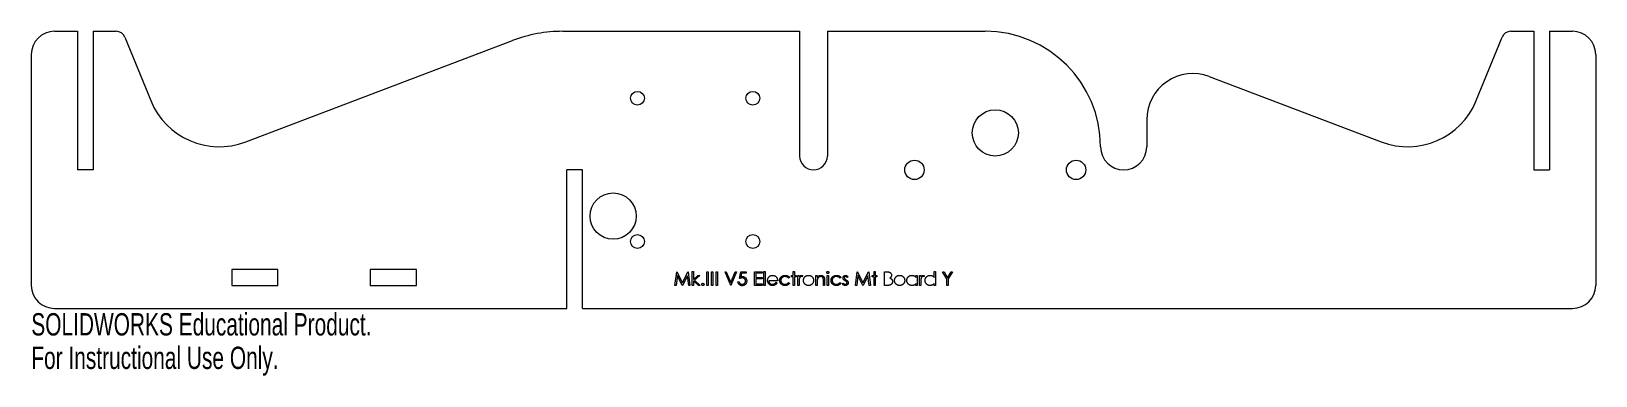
# Model space of a CAD drawing. Header units: millimetres. Extents: x -169 to 169, y -45 to 30.
import ezdxf

# ---------------------------------------------------------------- set-up
doc = ezdxf.new("R2010")
doc.units = ezdxf.units.MM
doc.styles.add('SLDTEXTSTYLE0', font='TXT', dxfattribs={"width": 0.7})

msp = doc.modelspace()

# ---------------------------------------------------------------- linework, layer by layer
at = {"color": 7, "linetype": 'Continuous', "lineweight": 15}
for p, q in [((-164.4, 30), (-159.4, 30)), ((-159.4, 30), (-159.4, 0)), ((-156, 30), (-151, 30)), ((-156, 30), (-156, 0)), ((-149.15, 28.76), (-143.54, 15)), ((-122.95, 6.05), (-65.18, 28)), ((-54.29, 30), (-3, 30)), ((-3, 30), (-3, 3)), ((3, 30), (37.17, 30)), ((3, 30), (3, 3)), ((143.54, 15), (149.15, 28.76)), ((151, 30), (156, 30)), ((156, 30), (156, 0)), ((159.4, 30), (164.4, 30)), ((159.4, 30), (159.4, 0)), ((-169.4, 25), (-169.4, -25)), ((169.4, 25), (169.4, -25)), ((85.72, 20.19), (122.95, 6.05)), ((72.17, 10.85), (72.17, 5)), ((-156, 0), (-159.4, 0)), ((-53.4, -30), (-53.4, 0)), ((-50, 0), (-53.4, 0)), ((-50, -30), (-50, 0)), ((156, 0), (159.4, 0)), ((-126, -21.6), (-126, -25)), ((-116, -21.6), (-126, -21.6)), ((-116, -25), (-116, -21.6)), ((-96, -21.6), (-96, -25)), ((-86, -21.6), (-96, -21.6)), ((-86, -25), (-86, -21.6)), ((-30.02, -25), (-29.63, -22.09)), ((-29.48, -22.9), (-29.76, -25)), ((-29.63, -22.09), (-29.6, -22.09)), ((-29.6, -22.09), (-28.4, -24.48)), ((-28.42, -25), (-29.48, -22.9)), ((-28.4, -24.48), (-27.2, -22.09)), ((-27.31, -22.91), (-28.36, -25)), ((-27.03, -25), (-27.31, -22.91)), ((-27.2, -22.09), (-27.16, -22.09)), ((-27.16, -22.09), (-26.77, -25)), ((-26.25, -25), (-26.25, -22.01)), ((-26.25, -22.01), (-25.99, -22.01)), ((-25.99, -22.01), (-25.99, -23.74)), ((-25.99, -23.74), (-25.02, -22.87)), ((-24.65, -22.87), (-25.77, -23.88)), ((-25.02, -22.87), (-24.65, -22.87)), ((-23.08, -25), (-23.08, -22.09)), ((-23.08, -22.09), (-22.82, -22.09)), ((-22.82, -22.09), (-22.82, -25)), ((-22.07, -25), (-22.07, -22.09)), ((-22.07, -22.09), (-21.81, -22.09)), ((-21.81, -22.09), (-21.81, -25)), ((-21.06, -25), (-21.06, -22.09)), ((-21.06, -22.09), (-20.8, -22.09)), ((-20.8, -22.09), (-20.8, -25)), ((-17.93, -25), (-19.16, -22.09)), ((-19.16, -22.09), (-18.88, -22.09)), ((-18.88, -22.09), (-17.91, -24.38)), ((-17.91, -24.38), (-16.94, -22.09)), ((-16.66, -22.09), (-17.89, -25)), ((-16.94, -22.09), (-16.66, -22.09)), ((-16.06, -23.54), (-15.76, -22.09)), ((-15.76, -22.09), (-14.57, -22.09)), ((-15.56, -22.39), (-15.72, -23.15)), ((-14.57, -22.39), (-15.56, -22.39)), ((-14.57, -22.09), (-14.57, -22.39)), ((-12.78, -25), (-12.78, -22.09)), ((-12.78, -22.09), (-11.14, -22.09)), ((-11.14, -22.39), (-12.52, -22.39)), ((-12.52, -22.39), (-12.52, -23.28)), ((-12.52, -23.28), (-11.14, -23.28)), ((-11.14, -23.58), (-12.52, -23.58)), ((-12.52, -23.58), (-12.52, -24.7)), ((-11.14, -22.09), (-11.14, -22.39)), ((-11.14, -23.28), (-11.14, -23.58)), ((-10.73, -25), (-10.73, -22.01)), ((-10.73, -22.01), (-10.47, -22.01)), ((-10.47, -22.01), (-10.47, -25)), ((-5.17, -23.33), (-5.39, -23.47)), ((-4.76, -22.87), (-4.38, -22.87)), ((-4.76, -23.13), (-4.76, -22.87)), ((-4.38, -23.13), (-4.76, -23.13)), ((-4.38, -22.87), (-4.38, -22.01)), ((-4.38, -22.01), (-4.12, -22.01)), ((-4.38, -25), (-4.38, -23.13)), ((-4.12, -22.01), (-4.12, -22.87)), ((-4.12, -22.87), (-3.75, -22.87)), ((-3.75, -23.13), (-4.12, -23.13)), ((-4.12, -23.13), (-4.12, -25)), ((-3.75, -22.87), (-3.75, -23.13)), ((-3.38, -25), (-3.38, -22.87)), ((-3.38, -22.87), (-3.12, -22.87)), ((-3.12, -22.87), (-3.12, -23.19)), ((-2.37, -22.91), (-2.51, -23.13)), ((0.54, -25), (0.54, -22.87)), ((0.54, -22.87), (0.8, -22.87)), ((0.8, -22.87), (0.8, -23.26)), ((2.97, -25), (2.97, -22.87)), ((2.97, -22.87), (3.23, -22.87)), ((3.23, -22.87), (3.23, -25)), ((5.95, -23.33), (5.73, -23.47)), ((7.48, -23.14), (7.3, -23.32)), ((9.09, -25), (9.47, -22.09)), ((9.63, -22.9), (9.35, -25)), ((9.47, -22.09), (9.51, -22.09)), ((9.51, -22.09), (10.71, -24.48)), ((10.68, -25), (9.63, -22.9)), ((10.71, -24.48), (11.91, -22.09)), ((11.79, -22.91), (10.74, -25)), ((12.07, -25), (11.79, -22.91)), ((11.91, -22.09), (11.95, -22.09)), ((11.95, -22.09), (12.33, -25)), ((12.74, -22.87), (13.12, -22.87)), ((12.74, -23.13), (12.74, -22.87)), ((13.12, -23.13), (12.74, -23.13)), ((13.12, -22.87), (13.12, -22.01)), ((13.12, -22.01), (13.38, -22.01)), ((13.12, -25), (13.12, -23.13)), ((13.38, -22.01), (13.38, -22.87)), ((13.38, -22.87), (13.75, -22.87)), ((13.75, -23.13), (13.38, -23.13)), ((13.38, -23.13), (13.38, -25)), ((13.75, -22.87), (13.75, -23.13)), ((15.39, -25), (15.39, -22.09)), ((15.39, -22.09), (15.96, -22.09)), ((22.18, -23.27), (22.18, -22.87)), ((22.18, -22.87), (22.44, -22.87)), ((22.44, -22.87), (22.44, -25)), ((22.97, -25), (22.97, -22.87)), ((22.97, -22.87), (23.23, -22.87)), ((23.23, -22.87), (23.23, -23.19)), ((23.97, -22.91), (23.83, -23.13)), ((26.14, -23.28), (26.14, -22.01)), ((26.14, -22.01), (26.4, -22.01)), ((26.4, -22.01), (26.4, -25)), ((28.9, -23.62), (27.97, -22.09)), ((27.97, -22.09), (28.27, -22.09)), ((28.27, -22.09), (29.03, -23.34)), ((28.9, -25), (28.9, -23.62)), ((29.03, -23.34), (29.79, -22.09)), ((30.09, -22.09), (29.16, -23.62)), ((29.16, -23.62), (29.16, -25)), ((29.79, -22.09), (30.09, -22.09)), ((-126, -25), (-116, -25)), ((-96, -25), (-86, -25)), ((-29.76, -25), (-30.02, -25)), ((-28.36, -25), (-28.42, -25)), ((-26.77, -25), (-27.03, -25)), ((-25.99, -25), (-26.25, -25)), ((-24.91, -25), (-25.99, -24.02)), ((-25.99, -24.02), (-25.99, -25)), ((-25.77, -23.88), (-24.53, -25)), ((-24.53, -25), (-24.91, -25)), ((-22.82, -25), (-23.08, -25)), ((-21.81, -25), (-22.07, -25)), ((-20.8, -25), (-21.06, -25)), ((-17.89, -25), (-17.93, -25)), ((-16.36, -24.25), (-16.1, -24.25)), ((-11.14, -25), (-12.78, -25)), ((-12.52, -24.7), (-11.14, -24.7)), ((-11.14, -24.7), (-11.14, -25)), ((-10.47, -25), (-10.73, -25)), ((-7.78, -23.99), (-9.68, -23.99)), ((-8.12, -24.33), (-7.89, -24.45)), ((-5.39, -24.4), (-5.17, -24.55)), ((-4.12, -25), (-4.38, -25)), ((-3.12, -25), (-3.38, -25)), ((-3.12, -24.29), (-3.12, -25)), ((0.8, -25), (0.54, -25)), ((0.8, -24.23), (0.8, -25)), ((2.15, -25), (2.15, -24)), ((2.41, -25), (2.15, -25)), ((2.41, -23.91), (2.41, -25)), ((3.23, -25), (2.97, -25)), ((5.73, -24.4), (5.95, -24.55)), ((6.29, -24.75), (6.46, -24.55)), ((9.35, -25), (9.09, -25)), ((10.74, -25), (10.68, -25)), ((12.33, -25), (12.07, -25)), ((13.38, -25), (13.12, -25)), ((16.18, -25), (15.39, -25)), ((22.18, -25), (22.18, -24.63)), ((22.44, -25), (22.18, -25)), ((23.23, -25), (22.97, -25)), ((23.23, -24.29), (23.23, -25)), ((26.14, -25), (26.14, -24.63)), ((26.4, -25), (26.14, -25)), ((29.16, -25), (28.9, -25)), ((-164.4, -30), (-53.4, -30)), ((-50, -30), (164.4, -30))]:
    msp.add_line(p, q, dxfattribs=at)
for centre, radius in [((-38.13, 15.5), 1.5), ((-13.13, 15.5), 1.5), ((39.37, 8), 5), ((21.87, 0), 2.1), ((56.87, 0), 2.1), ((-43.4, -10), 5), ((-38.13, -15.5), 1.5), ((-13.13, -15.5), 1.5)]:
    msp.add_circle(centre, radius, dxfattribs=at)
for centre, radius, start, end in [((-164.4, 25), 5, 90, 180), ((-151, 28), 2, 22.1911, 90), ((-54.29, -0.67), 30.67, 90, 110.8061), ((37.17, 5), 25, 0, 90), ((151, 28), 2, 90, 157.8089), ((164.4, 25), 5, 0, 90), ((82.17, 10.85), 10, 69.1939, 180), ((-128.66, 21.07), 16.07, 202.1911, 290.8061), ((128.66, 21.07), 16.07, 249.1939, 337.8089), ((67.17, 5), 5, 180, 0), ((0, 3), 3, 180, 0), ((-164.4, -25), 5, 180, 270), ((164.4, -25), 5, 270, 0)]:
    msp.add_arc(centre, radius, start, end, dxfattribs=at)
for points, knots in [([(-15.42, -23.4), (-15.44, -23.4), (-15.49, -23.4), (-15.56, -23.4), (-15.64, -23.42), (-15.72, -23.43), (-15.8, -23.45), (-15.88, -23.48), (-15.97, -23.51), (-16.03, -23.53), (-16.06, -23.54)], [0, 0, 0, 0, 0.102203, 0.211023, 0.3251, 0.446502, 0.573788, 0.708901, 0.850358, 1, 1, 1, 1]), ([(-15.72, -23.15), (-15.69, -23.15), (-15.63, -23.13), (-15.54, -23.11), (-15.46, -23.1), (-15.4, -23.1), (-15.37, -23.1)], [0, 0, 0, 0, 0.2750684, 0.5329015, 0.7739735, 1, 1, 1, 1]), ([(-14.72, -24.04), (-14.72, -24.01), (-14.72, -23.97), (-14.73, -23.9), (-14.75, -23.84), (-14.77, -23.78), (-14.79, -23.72), (-14.83, -23.67), (-14.87, -23.62), (-14.91, -23.57), (-14.96, -23.53), (-15.01, -23.49), (-15.07, -23.46), (-15.13, -23.44), (-15.2, -23.42), (-15.27, -23.41), (-15.35, -23.4), (-15.4, -23.4), (-15.42, -23.4)], [0, 0, 0, 0, 0.065351, 0.127916, 0.18836, 0.247216, 0.30563, 0.36377, 0.422661, 0.482687, 0.5433, 0.604118, 0.664965, 0.727413, 0.791468, 0.858055, 0.927037, 1, 1, 1, 1]), ([(-15.37, -23.1), (-15.34, -23.1), (-15.28, -23.1), (-15.18, -23.11), (-15.1, -23.13), (-15.01, -23.16), (-14.93, -23.2), (-14.85, -23.25), (-14.78, -23.3), (-14.72, -23.36), (-14.66, -23.43), (-14.6, -23.51), (-14.56, -23.59), (-14.52, -23.67), (-14.49, -23.76), (-14.47, -23.85), (-14.46, -23.95), (-14.46, -24.02), (-14.46, -24.05)], [0, 0, 0, 0, 0.0658076, 0.1293943, 0.1908941, 0.2512811, 0.310815, 0.370371, 0.4307683, 0.4928813, 0.5551039, 0.6160671, 0.677256, 0.7382598, 0.8007621, 0.8647776, 0.9310453, 1, 1, 1, 1]), ([(-9.94, -23.94), (-9.94, -23.91), (-9.94, -23.84), (-9.93, -23.75), (-9.91, -23.66), (-9.88, -23.57), (-9.85, -23.48), (-9.81, -23.39), (-9.76, -23.31), (-9.72, -23.26), (-9.7, -23.23)], [0, 0, 0, 0, 0.1280448, 0.2537679, 0.3774284, 0.5005508, 0.6232959, 0.7465783, 0.8723475, 1, 1, 1, 1]), ([(-9.7, -23.23), (-9.67, -23.2), (-9.62, -23.14), (-9.53, -23.06), (-9.44, -22.99), (-9.34, -22.93), (-9.23, -22.89), (-9.11, -22.86), (-8.99, -22.84), (-8.91, -22.84), (-8.87, -22.84)], [0, 0, 0, 0, 0.128835, 0.253589, 0.374643, 0.49534, 0.616325, 0.739759, 0.866842, 1, 1, 1, 1]), ([(-8.87, -22.84), (-8.82, -22.84), (-8.74, -22.84), (-8.61, -22.86), (-8.5, -22.89), (-8.38, -22.94), (-8.28, -23), (-8.18, -23.07), (-8.09, -23.16), (-8.04, -23.22), (-8.01, -23.25)], [0, 0, 0, 0, 0.13204, 0.259033, 0.38188, 0.502258, 0.622752, 0.744743, 0.870109, 1, 1, 1, 1]), ([(-8.01, -23.25), (-7.99, -23.28), (-7.96, -23.33), (-7.91, -23.41), (-7.87, -23.5), (-7.84, -23.59), (-7.81, -23.68), (-7.79, -23.78), (-7.78, -23.89), (-7.78, -23.96), (-7.78, -23.99)], [0, 0, 0, 0, 0.118522, 0.236255, 0.356174, 0.47725, 0.60154, 0.729618, 0.862158, 1, 1, 1, 1]), ([(-7.33, -23.95), (-7.33, -23.93), (-7.33, -23.88), (-7.32, -23.8), (-7.31, -23.73), (-7.29, -23.66), (-7.27, -23.59), (-7.25, -23.52), (-7.21, -23.45), (-7.18, -23.39), (-7.14, -23.33), (-7.09, -23.27), (-7.04, -23.21), (-6.99, -23.16), (-6.94, -23.11), (-6.88, -23.06), (-6.82, -23.02), (-6.75, -22.98), (-6.68, -22.95), (-6.61, -22.92), (-6.54, -22.89), (-6.46, -22.87), (-6.38, -22.86), (-6.31, -22.84), (-6.22, -22.84), (-6.17, -22.84), (-6.14, -22.84)], [0, 0, 0, 0, 0.041291, 0.082136, 0.122636, 0.162831, 0.203007, 0.243526, 0.284173, 0.32541, 0.366855, 0.407551, 0.448187, 0.488683, 0.529015, 0.569843, 0.61137, 0.653238, 0.695446, 0.737751, 0.780043, 0.822807, 0.865978, 0.909595, 0.954231, 1, 1, 1, 1]), ([(-6.16, -23.1), (-6.19, -23.1), (-6.26, -23.1), (-6.35, -23.11), (-6.44, -23.13), (-6.52, -23.16), (-6.6, -23.19), (-6.67, -23.23), (-6.75, -23.28), (-6.81, -23.34), (-6.87, -23.4), (-6.93, -23.47), (-6.97, -23.54), (-7.01, -23.61), (-7.04, -23.68), (-7.06, -23.76), (-7.07, -23.85), (-7.07, -23.9), (-7.07, -23.93)], [0, 0, 0, 0, 0.069522, 0.136921, 0.201969, 0.265462, 0.328248, 0.390817, 0.45355, 0.517542, 0.580738, 0.641922, 0.701597, 0.760313, 0.818757, 0.877718, 0.938094, 1, 1, 1, 1]), ([(-5.39, -23.47), (-5.41, -23.44), (-5.46, -23.38), (-5.54, -23.31), (-5.63, -23.24), (-5.72, -23.19), (-5.82, -23.15), (-5.93, -23.12), (-6.04, -23.1), (-6.12, -23.1), (-6.16, -23.1)], [0, 0, 0, 0, 0.128324, 0.252584, 0.373506, 0.493364, 0.614609, 0.73847, 0.865995, 1, 1, 1, 1]), ([(-6.14, -22.84), (-6.11, -22.84), (-6.04, -22.84), (-5.93, -22.85), (-5.83, -22.87), (-5.73, -22.9), (-5.64, -22.93), (-5.55, -22.97), (-5.47, -23.02), (-5.4, -23.07), (-5.33, -23.12), (-5.27, -23.19), (-5.22, -23.26), (-5.18, -23.31), (-5.17, -23.33)], [0, 0, 0, 0, 0.0912688, 0.1820814, 0.2719097, 0.3620495, 0.4500663, 0.5339765, 0.6136025, 0.6901976, 0.7654129, 0.8414366, 0.9197327, 1, 1, 1, 1]), ([(-3.12, -23.19), (-3.1, -23.16), (-3.06, -23.1), (-3, -23.03), (-2.94, -22.97), (-2.87, -22.92), (-2.8, -22.88), (-2.74, -22.85), (-2.67, -22.84), (-2.62, -22.84), (-2.6, -22.84)], [0, 0, 0, 0, 0.160059, 0.306112, 0.438367, 0.560541, 0.675317, 0.786114, 0.892842, 1, 1, 1, 1]), ([(-3.07, -23.56), (-3.07, -23.57), (-3.08, -23.61), (-3.09, -23.67), (-3.1, -23.75), (-3.1, -23.83), (-3.11, -23.93), (-3.11, -24.04), (-3.12, -24.16), (-3.12, -24.24), (-3.12, -24.29)], [0, 0, 0, 0, 0.0708549, 0.1569381, 0.2586004, 0.3758909, 0.5081662, 0.6562378, 0.8201768, 1, 1, 1, 1]), ([(-2.65, -23.1), (-2.67, -23.1), (-2.71, -23.1), (-2.77, -23.12), (-2.83, -23.16), (-2.88, -23.2), (-2.92, -23.24), (-2.95, -23.27), (-2.97, -23.31), (-2.99, -23.35), (-3.02, -23.4), (-3.04, -23.45), (-3.05, -23.5), (-3.06, -23.54), (-3.07, -23.56)], [0, 0, 0, 0, 0.093807, 0.191338, 0.295191, 0.410312, 0.47193, 0.536425, 0.603119, 0.674118, 0.749332, 0.828283, 0.91204, 1, 1, 1, 1]), ([(-2.51, -23.13), (-2.53, -23.13), (-2.55, -23.12), (-2.58, -23.11), (-2.62, -23.1), (-2.64, -23.1), (-2.65, -23.1)], [0, 0, 0, 0, 0.2951388, 0.5602299, 0.7949834, 1, 1, 1, 1]), ([(-2.6, -22.84), (-2.58, -22.84), (-2.54, -22.84), (-2.48, -22.85), (-2.43, -22.88), (-2.39, -22.9), (-2.37, -22.91)], [0, 0, 0, 0, 0.225278, 0.463523, 0.720324, 1, 1, 1, 1]), ([(-2.18, -23.94), (-2.18, -23.91), (-2.18, -23.84), (-2.17, -23.73), (-2.14, -23.63), (-2.11, -23.54), (-2.07, -23.44), (-2.02, -23.35), (-1.96, -23.27), (-1.91, -23.21), (-1.89, -23.19)], [0, 0, 0, 0, 0.128919, 0.255238, 0.378679, 0.501088, 0.622714, 0.746241, 0.871589, 1, 1, 1, 1]), ([(-1.89, -23.19), (-1.86, -23.16), (-1.81, -23.1), (-1.72, -23.03), (-1.63, -22.97), (-1.53, -22.92), (-1.42, -22.88), (-1.31, -22.86), (-1.2, -22.84), (-1.12, -22.84), (-1.08, -22.84)], [0, 0, 0, 0, 0.128498, 0.252713, 0.374819, 0.496436, 0.617911, 0.741288, 0.8687, 1, 1, 1, 1]), ([(-1.08, -22.84), (-1.04, -22.84), (-0.96, -22.84), (-0.85, -22.86), (-0.74, -22.88), (-0.63, -22.92), (-0.54, -22.97), (-0.44, -23.03), (-0.35, -23.1), (-0.3, -23.16), (-0.27, -23.19)], [0, 0, 0, 0, 0.131751, 0.258332, 0.382134, 0.503804, 0.624693, 0.746871, 0.871514, 1, 1, 1, 1]), ([(-0.27, -23.19), (-0.25, -23.21), (-0.2, -23.27), (-0.14, -23.35), (-0.09, -23.44), (-0.05, -23.53), (-0.02, -23.63), (0, -23.73), (0.02, -23.84), (0.02, -23.91), (0.02, -23.94)], [0, 0, 0, 0, 0.128157, 0.253834, 0.376506, 0.498534, 0.621368, 0.744565, 0.870634, 1, 1, 1, 1]), ([(0.8, -23.26), (0.83, -23.22), (0.88, -23.15), (0.97, -23.07), (1.07, -22.99), (1.17, -22.93), (1.27, -22.89), (1.38, -22.86), (1.5, -22.84), (1.57, -22.84), (1.61, -22.84)], [0, 0, 0, 0, 0.140976, 0.273569, 0.398988, 0.51993, 0.63811, 0.756589, 0.87686, 1, 1, 1, 1]), ([(0.84, -23.66), (0.84, -23.67), (0.83, -23.71), (0.82, -23.76), (0.82, -23.82), (0.81, -23.88), (0.81, -23.96), (0.8, -24.04), (0.8, -24.13), (0.8, -24.2), (0.8, -24.23)], [0, 0, 0, 0, 0.076995, 0.167615, 0.271052, 0.38946, 0.520843, 0.666399, 0.826094, 1, 1, 1, 1]), ([(1.57, -23.1), (1.54, -23.1), (1.5, -23.1), (1.44, -23.11), (1.38, -23.12), (1.32, -23.14), (1.27, -23.16), (1.21, -23.19), (1.16, -23.22), (1.11, -23.26), (1.06, -23.3), (1.02, -23.34), (0.98, -23.39), (0.94, -23.44), (0.91, -23.49), (0.88, -23.55), (0.86, -23.6), (0.85, -23.64), (0.84, -23.66)], [0, 0, 0, 0, 0.063986, 0.126627, 0.188984, 0.25023, 0.312351, 0.374574, 0.438148, 0.50292, 0.567974, 0.630771, 0.692935, 0.754398, 0.815218, 0.876117, 0.938015, 1, 1, 1, 1]), ([(2.11, -23.52), (2.11, -23.48), (2.09, -23.42), (2.05, -23.33), (1.99, -23.26), (1.93, -23.2), (1.85, -23.15), (1.77, -23.12), (1.67, -23.1), (1.6, -23.1), (1.57, -23.1)], [0, 0, 0, 0, 0.13552, 0.260833, 0.378476, 0.493178, 0.609281, 0.729981, 0.859261, 1, 1, 1, 1]), ([(1.61, -22.84), (1.65, -22.84), (1.73, -22.84), (1.84, -22.86), (1.94, -22.9), (2.04, -22.95), (2.13, -23.02), (2.21, -23.1), (2.27, -23.18), (2.31, -23.26), (2.34, -23.34), (2.36, -23.4), (2.37, -23.47), (2.39, -23.54), (2.39, -23.63), (2.4, -23.72), (2.41, -23.81), (2.41, -23.88), (2.41, -23.91)], [0, 0, 0, 0, 0.0772404, 0.1511781, 0.223488, 0.2955426, 0.3669763, 0.4371305, 0.5070436, 0.5785597, 0.6166135, 0.6587562, 0.7044912, 0.7548031, 0.8093316, 0.8682745, 0.9320729, 1, 1, 1, 1]), ([(2.15, -24), (2.15, -23.97), (2.15, -23.92), (2.14, -23.84), (2.14, -23.76), (2.14, -23.7), (2.13, -23.64), (2.13, -23.59), (2.12, -23.55), (2.12, -23.53), (2.11, -23.52)], [0, 0, 0, 0, 0.17885, 0.34211, 0.489826, 0.623254, 0.74008, 0.841483, 0.928908, 1, 1, 1, 1]), ([(2.85, -22.2), (2.86, -22.19), (2.86, -22.16), (2.87, -22.12), (2.89, -22.08), (2.92, -22.04), (2.96, -22.01), (3, -21.99), (3.05, -21.98), (3.08, -21.98), (3.1, -21.98)], [0, 0, 0, 0, 0.12329, 0.242149, 0.363437, 0.489745, 0.618115, 0.744894, 0.868932, 1, 1, 1, 1]), ([(3.1, -22.43), (3.08, -22.42), (3.05, -22.42), (3, -22.41), (2.96, -22.39), (2.92, -22.36), (2.89, -22.33), (2.87, -22.29), (2.86, -22.25), (2.86, -22.22), (2.85, -22.2)], [0, 0, 0, 0, 0.1318668, 0.2566614, 0.3842132, 0.5133652, 0.6404432, 0.761085, 0.8791455, 1, 1, 1, 1]), ([(3.1, -21.98), (3.11, -21.98), (3.14, -21.98), (3.19, -21.99), (3.23, -22.01), (3.27, -22.04), (3.3, -22.08), (3.32, -22.12), (3.34, -22.16), (3.34, -22.19), (3.34, -22.2)], [0, 0, 0, 0, 0.131899, 0.258284, 0.384341, 0.51198, 0.638632, 0.75923, 0.877412, 1, 1, 1, 1]), ([(3.34, -22.2), (3.34, -22.22), (3.34, -22.25), (3.32, -22.29), (3.3, -22.33), (3.27, -22.36), (3.23, -22.39), (3.19, -22.41), (3.14, -22.42), (3.11, -22.42), (3.1, -22.43)], [0, 0, 0, 0, 0.120162, 0.237546, 0.357497, 0.484917, 0.613329, 0.74015, 0.867301, 1, 1, 1, 1]), ([(3.79, -23.95), (3.79, -23.93), (3.79, -23.88), (3.8, -23.8), (3.81, -23.73), (3.83, -23.66), (3.85, -23.59), (3.87, -23.52), (3.91, -23.45), (3.94, -23.39), (3.98, -23.33), (4.03, -23.27), (4.07, -23.21), (4.13, -23.16), (4.18, -23.11), (4.24, -23.06), (4.3, -23.02), (4.37, -22.98), (4.44, -22.95), (4.51, -22.92), (4.58, -22.89), (4.66, -22.87), (4.73, -22.86), (4.81, -22.84), (4.9, -22.84), (4.95, -22.84), (4.98, -22.84)], [0, 0, 0, 0, 0.041291, 0.082136, 0.122636, 0.162831, 0.203007, 0.243526, 0.284173, 0.32541, 0.366855, 0.407551, 0.448187, 0.488683, 0.529015, 0.569843, 0.61137, 0.653238, 0.695446, 0.737751, 0.780043, 0.822807, 0.865978, 0.909595, 0.954231, 1, 1, 1, 1]), ([(4.96, -23.1), (4.93, -23.1), (4.86, -23.1), (4.77, -23.11), (4.68, -23.13), (4.6, -23.16), (4.52, -23.19), (4.44, -23.23), (4.37, -23.28), (4.31, -23.34), (4.25, -23.4), (4.19, -23.47), (4.15, -23.54), (4.11, -23.61), (4.08, -23.68), (4.06, -23.76), (4.05, -23.85), (4.05, -23.9), (4.05, -23.93)], [0, 0, 0, 0, 0.069522, 0.136921, 0.201969, 0.265462, 0.328248, 0.390817, 0.45355, 0.517542, 0.580738, 0.641922, 0.701597, 0.760313, 0.818757, 0.877718, 0.938094, 1, 1, 1, 1]), ([(5.73, -23.47), (5.71, -23.44), (5.66, -23.38), (5.58, -23.31), (5.49, -23.24), (5.4, -23.19), (5.3, -23.15), (5.19, -23.12), (5.08, -23.1), (5, -23.1), (4.96, -23.1)], [0, 0, 0, 0, 0.128324, 0.252584, 0.373506, 0.493364, 0.614609, 0.73847, 0.865995, 1, 1, 1, 1]), ([(4.98, -22.84), (5.01, -22.84), (5.08, -22.84), (5.19, -22.85), (5.29, -22.87), (5.38, -22.9), (5.48, -22.93), (5.57, -22.97), (5.65, -23.02), (5.72, -23.07), (5.79, -23.12), (5.85, -23.19), (5.9, -23.26), (5.94, -23.31), (5.95, -23.33)], [0, 0, 0, 0, 0.0912688, 0.1820814, 0.2719097, 0.3620495, 0.4500663, 0.5339765, 0.6136025, 0.6901976, 0.7654129, 0.8414366, 0.9197327, 1, 1, 1, 1]), ([(6.4, -23.39), (6.4, -23.37), (6.4, -23.34), (6.41, -23.28), (6.42, -23.23), (6.44, -23.17), (6.46, -23.13), (6.48, -23.08), (6.52, -23.04), (6.55, -22.99), (6.59, -22.96), (6.63, -22.93), (6.68, -22.9), (6.72, -22.87), (6.77, -22.86), (6.83, -22.84), (6.88, -22.84), (6.92, -22.84), (6.94, -22.84)], [0, 0, 0, 0, 0.067978, 0.133044, 0.196507, 0.258613, 0.319728, 0.380873, 0.442636, 0.505079, 0.567881, 0.628814, 0.68891, 0.748765, 0.809386, 0.870884, 0.934037, 1, 1, 1, 1]), ([(6.5, -23.72), (6.48, -23.7), (6.45, -23.65), (6.42, -23.57), (6.4, -23.48), (6.4, -23.42), (6.4, -23.39)], [0, 0, 0, 0, 0.246252, 0.492591, 0.74057, 1, 1, 1, 1]), ([(6.94, -23.1), (6.92, -23.1), (6.88, -23.1), (6.83, -23.12), (6.78, -23.14), (6.74, -23.18), (6.7, -23.23), (6.68, -23.28), (6.66, -23.33), (6.66, -23.36), (6.66, -23.38)], [0, 0, 0, 0, 0.124958, 0.245901, 0.369166, 0.498511, 0.628504, 0.751028, 0.873724, 1, 1, 1, 1]), ([(6.66, -23.38), (6.66, -23.4), (6.66, -23.43), (6.68, -23.48), (6.7, -23.53), (6.72, -23.56), (6.73, -23.58)], [0, 0, 0, 0, 0.24004, 0.479403, 0.731757, 1, 1, 1, 1]), ([(6.73, -23.58), (6.74, -23.58), (6.75, -23.6), (6.78, -23.63), (6.81, -23.65), (6.85, -23.68), (6.89, -23.71), (6.93, -23.74), (6.98, -23.77), (7.02, -23.79), (7.04, -23.8)], [0, 0, 0, 0, 0.083425, 0.17756, 0.283982, 0.402217, 0.533568, 0.676121, 0.831649, 1, 1, 1, 1]), ([(6.94, -22.84), (6.96, -22.84), (7, -22.84), (7.07, -22.85), (7.14, -22.88), (7.21, -22.91), (7.28, -22.95), (7.35, -23.01), (7.42, -23.07), (7.46, -23.11), (7.48, -23.14)], [0, 0, 0, 0, 0.1057143, 0.2134116, 0.3261267, 0.4444517, 0.5690611, 0.7027122, 0.8463179, 1, 1, 1, 1]), ([(7.3, -23.32), (7.29, -23.3), (7.26, -23.27), (7.21, -23.22), (7.17, -23.18), (7.12, -23.15), (7.07, -23.13), (7.03, -23.11), (6.98, -23.1), (6.95, -23.1), (6.94, -23.1)], [0, 0, 0, 0, 0.1582231, 0.3050355, 0.441309, 0.5659632, 0.6835251, 0.7933341, 0.8985175, 1, 1, 1, 1]), ([(15.96, -22.09), (15.99, -22.09), (16.04, -22.09), (16.12, -22.09), (16.19, -22.1), (16.26, -22.11), (16.32, -22.12), (16.38, -22.14), (16.44, -22.15), (16.5, -22.18), (16.57, -22.22), (16.65, -22.28), (16.72, -22.35), (16.78, -22.43), (16.83, -22.52), (16.86, -22.61), (16.88, -22.71), (16.88, -22.78), (16.88, -22.81)], [0, 0, 0, 0, 0.0625941, 0.1213229, 0.1766801, 0.2283651, 0.2768684, 0.3218791, 0.3640986, 0.4033557, 0.4779679, 0.5505355, 0.6235845, 0.6981749, 0.7733537, 0.8472811, 0.9228183, 1, 1, 1, 1]), ([(16.88, -22.81), (16.88, -22.84), (16.88, -22.91), (16.86, -23), (16.84, -23.09), (16.8, -23.17), (16.75, -23.25), (16.69, -23.32), (16.63, -23.38), (16.57, -23.41), (16.55, -23.43)], [0, 0, 0, 0, 0.130569, 0.256581, 0.380552, 0.503623, 0.625739, 0.747549, 0.871766, 1, 1, 1, 1]), ([(16.55, -23.43), (16.58, -23.44), (16.64, -23.47), (16.73, -23.51), (16.81, -23.56), (16.87, -23.61), (16.92, -23.66), (16.97, -23.72), (17.01, -23.79), (17.05, -23.86), (17.07, -23.93), (17.09, -24.01), (17.11, -24.09), (17.11, -24.15), (17.11, -24.17)], [0, 0, 0, 0, 0.106057, 0.202914, 0.2903, 0.370223, 0.446384, 0.521397, 0.598291, 0.676142, 0.755529, 0.834887, 0.916646, 1, 1, 1, 1]), ([(17.56, -23.94), (17.56, -23.91), (17.56, -23.84), (17.57, -23.73), (17.59, -23.63), (17.63, -23.54), (17.67, -23.44), (17.72, -23.35), (17.78, -23.27), (17.82, -23.21), (17.85, -23.19)], [0, 0, 0, 0, 0.128919, 0.255238, 0.378679, 0.501088, 0.622714, 0.746241, 0.871589, 1, 1, 1, 1]), ([(17.85, -23.19), (17.87, -23.16), (17.93, -23.1), (18.02, -23.03), (18.11, -22.97), (18.21, -22.92), (18.31, -22.88), (18.42, -22.86), (18.54, -22.84), (18.62, -22.84), (18.66, -22.84)], [0, 0, 0, 0, 0.128498, 0.252713, 0.374819, 0.496436, 0.617911, 0.741288, 0.8687, 1, 1, 1, 1]), ([(18.66, -22.84), (18.7, -22.84), (18.78, -22.84), (18.89, -22.86), (19, -22.88), (19.1, -22.92), (19.2, -22.97), (19.3, -23.03), (19.39, -23.1), (19.44, -23.16), (19.47, -23.19)], [0, 0, 0, 0, 0.131751, 0.258332, 0.382134, 0.503804, 0.624693, 0.746871, 0.871514, 1, 1, 1, 1]), ([(19.47, -23.19), (19.49, -23.21), (19.54, -23.27), (19.59, -23.35), (19.65, -23.44), (19.69, -23.53), (19.72, -23.63), (19.74, -23.73), (19.75, -23.84), (19.76, -23.91), (19.76, -23.94)], [0, 0, 0, 0, 0.128157, 0.253834, 0.376506, 0.498534, 0.621368, 0.744565, 0.870634, 1, 1, 1, 1]), ([(20.21, -23.93), (20.21, -23.89), (20.21, -23.82), (20.22, -23.71), (20.25, -23.61), (20.29, -23.51), (20.33, -23.42), (20.39, -23.32), (20.45, -23.24), (20.53, -23.16), (20.61, -23.08), (20.7, -23.02), (20.8, -22.96), (20.89, -22.91), (20.99, -22.88), (21.1, -22.85), (21.21, -22.84), (21.28, -22.84), (21.32, -22.84)], [0, 0, 0, 0, 0.063775, 0.126079, 0.186904, 0.247574, 0.308003, 0.369132, 0.432033, 0.496791, 0.561611, 0.624914, 0.686726, 0.748079, 0.809582, 0.871631, 0.934886, 1, 1, 1, 1]), ([(21.32, -22.84), (21.37, -22.84), (21.45, -22.84), (21.58, -22.86), (21.69, -22.89), (21.8, -22.94), (21.91, -23), (22.01, -23.07), (22.1, -23.16), (22.16, -23.23), (22.18, -23.27)], [0, 0, 0, 0, 0.129862, 0.254654, 0.376015, 0.495255, 0.614798, 0.738106, 0.865196, 1, 1, 1, 1]), ([(23.23, -23.19), (23.25, -23.16), (23.28, -23.1), (23.34, -23.03), (23.41, -22.97), (23.47, -22.92), (23.54, -22.88), (23.61, -22.85), (23.68, -22.84), (23.72, -22.84), (23.75, -22.84)], [0, 0, 0, 0, 0.160059, 0.306112, 0.438367, 0.560541, 0.675317, 0.786114, 0.892842, 1, 1, 1, 1]), ([(23.27, -23.56), (23.27, -23.57), (23.26, -23.61), (23.25, -23.67), (23.24, -23.75), (23.24, -23.83), (23.23, -23.93), (23.23, -24.04), (23.23, -24.16), (23.23, -24.24), (23.23, -24.29)], [0, 0, 0, 0, 0.070855, 0.156938, 0.2586, 0.375891, 0.508166, 0.656238, 0.820177, 1, 1, 1, 1]), ([(23.7, -23.1), (23.68, -23.1), (23.63, -23.1), (23.57, -23.12), (23.51, -23.16), (23.46, -23.2), (23.42, -23.24), (23.4, -23.27), (23.37, -23.31), (23.35, -23.35), (23.33, -23.4), (23.31, -23.45), (23.29, -23.5), (23.28, -23.54), (23.27, -23.56)], [0, 0, 0, 0, 0.093807, 0.191338, 0.295191, 0.410312, 0.47193, 0.536425, 0.603119, 0.674118, 0.749332, 0.828283, 0.91204, 1, 1, 1, 1]), ([(23.83, -23.13), (23.82, -23.13), (23.79, -23.12), (23.76, -23.11), (23.73, -23.1), (23.71, -23.1), (23.7, -23.1)], [0, 0, 0, 0, 0.295139, 0.56023, 0.794983, 1, 1, 1, 1]), ([(23.75, -22.84), (23.76, -22.84), (23.8, -22.84), (23.86, -22.85), (23.92, -22.88), (23.95, -22.9), (23.97, -22.91)], [0, 0, 0, 0, 0.225278, 0.463523, 0.720324, 1, 1, 1, 1]), ([(24.16, -23.93), (24.16, -23.89), (24.16, -23.82), (24.18, -23.71), (24.2, -23.61), (24.24, -23.51), (24.29, -23.42), (24.34, -23.32), (24.41, -23.24), (24.49, -23.16), (24.57, -23.08), (24.66, -23.02), (24.75, -22.96), (24.85, -22.91), (24.95, -22.88), (25.06, -22.85), (25.17, -22.84), (25.24, -22.84), (25.28, -22.84)], [0, 0, 0, 0, 0.063775, 0.126079, 0.186904, 0.247574, 0.308003, 0.369132, 0.432033, 0.496791, 0.561611, 0.624914, 0.686726, 0.748079, 0.809582, 0.871631, 0.934886, 1, 1, 1, 1]), ([(25.28, -22.84), (25.32, -22.84), (25.41, -22.84), (25.53, -22.86), (25.65, -22.9), (25.76, -22.95), (25.87, -23.01), (25.96, -23.09), (26.06, -23.18), (26.11, -23.25), (26.14, -23.28)], [0, 0, 0, 0, 0.128884, 0.252985, 0.37421, 0.494102, 0.614753, 0.738511, 0.866243, 1, 1, 1, 1]), ([(-24.2, -24.79), (-24.2, -24.78), (-24.19, -24.75), (-24.18, -24.7), (-24.16, -24.66), (-24.13, -24.62), (-24.09, -24.59), (-24.05, -24.57), (-24, -24.55), (-23.97, -24.55), (-23.95, -24.55)], [0, 0, 0, 0, 0.129097, 0.252046, 0.373905, 0.501038, 0.628171, 0.751376, 0.872426, 1, 1, 1, 1]), ([(-23.95, -25.04), (-23.97, -25.04), (-24, -25.03), (-24.05, -25.02), (-24.09, -25), (-24.13, -24.97), (-24.16, -24.93), (-24.18, -24.89), (-24.19, -24.84), (-24.2, -24.81), (-24.2, -24.79)], [0, 0, 0, 0, 0.127757, 0.249414, 0.372796, 0.500111, 0.62861, 0.750643, 0.873768, 1, 1, 1, 1]), ([(-23.95, -24.55), (-23.94, -24.55), (-23.91, -24.56), (-23.86, -24.57), (-23.82, -24.59), (-23.78, -24.62), (-23.75, -24.66), (-23.73, -24.7), (-23.72, -24.75), (-23.71, -24.78), (-23.71, -24.79)], [0, 0, 0, 0, 0.127519, 0.249986, 0.371792, 0.49887, 0.625948, 0.748492, 0.870959, 1, 1, 1, 1]), ([(-23.71, -24.79), (-23.71, -24.81), (-23.72, -24.84), (-23.73, -24.89), (-23.75, -24.93), (-23.78, -24.97), (-23.82, -25), (-23.86, -25.02), (-23.91, -25.03), (-23.94, -25.04), (-23.95, -25.04)], [0, 0, 0, 0, 0.126178, 0.248821, 0.37154, 0.499984, 0.627244, 0.749226, 0.872298, 1, 1, 1, 1]), ([(-15.47, -25.07), (-15.5, -25.07), (-15.56, -25.07), (-15.64, -25.06), (-15.72, -25.04), (-15.8, -25.02), (-15.87, -24.99), (-15.94, -24.95), (-16.01, -24.9), (-16.07, -24.85), (-16.13, -24.79), (-16.18, -24.72), (-16.23, -24.66), (-16.27, -24.58), (-16.3, -24.51), (-16.33, -24.43), (-16.35, -24.34), (-16.36, -24.28), (-16.36, -24.25)], [0, 0, 0, 0, 0.0654211, 0.1287084, 0.1902361, 0.2507244, 0.3106372, 0.3707664, 0.4316147, 0.493523, 0.5558835, 0.6173424, 0.678668, 0.7407114, 0.8029854, 0.8668026, 0.9323472, 1, 1, 1, 1]), ([(-16.1, -24.25), (-16.09, -24.28), (-16.08, -24.33), (-16.05, -24.41), (-16.02, -24.48), (-15.98, -24.54), (-15.94, -24.59), (-15.88, -24.63), (-15.82, -24.68), (-15.75, -24.71), (-15.68, -24.74), (-15.61, -24.76), (-15.53, -24.77), (-15.48, -24.78), (-15.46, -24.78)], [0, 0, 0, 0, 0.094687, 0.181994, 0.264377, 0.34218, 0.418618, 0.496509, 0.577369, 0.661511, 0.746733, 0.831258, 0.915206, 1, 1, 1, 1]), ([(-14.46, -24.05), (-14.46, -24.07), (-14.46, -24.12), (-14.47, -24.19), (-14.48, -24.26), (-14.49, -24.33), (-14.51, -24.39), (-14.53, -24.45), (-14.56, -24.52), (-14.59, -24.58), (-14.63, -24.64), (-14.66, -24.69), (-14.7, -24.74), (-14.75, -24.79), (-14.79, -24.83), (-14.84, -24.88), (-14.9, -24.91), (-14.95, -24.95), (-15.01, -24.98), (-15.07, -25), (-15.13, -25.03), (-15.19, -25.04), (-15.26, -25.06), (-15.33, -25.07), (-15.4, -25.07), (-15.45, -25.07), (-15.47, -25.07)], [0, 0, 0, 0, 0.044014, 0.087434, 0.130118, 0.172554, 0.214555, 0.256298, 0.298438, 0.340849, 0.382715, 0.423924, 0.464246, 0.504074, 0.543862, 0.583567, 0.623094, 0.663229, 0.703551, 0.743938, 0.784541, 0.82575, 0.867757, 0.910745, 0.954914, 1, 1, 1, 1]), ([(-15.46, -24.78), (-15.43, -24.78), (-15.38, -24.77), (-15.31, -24.76), (-15.24, -24.75), (-15.18, -24.72), (-15.11, -24.7), (-15.05, -24.66), (-14.99, -24.62), (-14.94, -24.57), (-14.89, -24.51), (-14.84, -24.45), (-14.8, -24.39), (-14.77, -24.33), (-14.75, -24.26), (-14.73, -24.19), (-14.72, -24.11), (-14.72, -24.06), (-14.72, -24.04)], [0, 0, 0, 0, 0.0642073, 0.1264247, 0.1876803, 0.2482164, 0.3083051, 0.369661, 0.4316986, 0.4959469, 0.559758, 0.6222954, 0.6839106, 0.7450924, 0.8067402, 0.8690866, 0.93329, 1, 1, 1, 1]), ([(-8.87, -25.04), (-8.91, -25.04), (-8.99, -25.03), (-9.11, -25.02), (-9.22, -24.99), (-9.32, -24.96), (-9.42, -24.91), (-9.51, -24.85), (-9.59, -24.78), (-9.66, -24.7), (-9.73, -24.62), (-9.79, -24.53), (-9.83, -24.44), (-9.87, -24.34), (-9.91, -24.25), (-9.93, -24.15), (-9.94, -24.05), (-9.94, -23.98), (-9.94, -23.94)], [0, 0, 0, 0, 0.0715787, 0.1396292, 0.2047967, 0.268135, 0.3298137, 0.3913014, 0.4534335, 0.5165517, 0.5796313, 0.6411189, 0.701294, 0.7608103, 0.8199317, 0.8789196, 0.9389828, 1, 1, 1, 1]), ([(-9.68, -23.99), (-9.68, -24.02), (-9.68, -24.08), (-9.67, -24.16), (-9.65, -24.23), (-9.62, -24.31), (-9.59, -24.37), (-9.55, -24.44), (-9.51, -24.5), (-9.46, -24.56), (-9.4, -24.61), (-9.34, -24.65), (-9.27, -24.69), (-9.21, -24.72), (-9.14, -24.75), (-9.06, -24.76), (-8.99, -24.77), (-8.93, -24.78), (-8.91, -24.78)], [0, 0, 0, 0, 0.068385, 0.134476, 0.198391, 0.260753, 0.321829, 0.383037, 0.444653, 0.507398, 0.569825, 0.630778, 0.690929, 0.750945, 0.811049, 0.872331, 0.935004, 1, 1, 1, 1]), ([(-8.91, -24.78), (-8.88, -24.78), (-8.83, -24.77), (-8.75, -24.76), (-8.68, -24.75), (-8.6, -24.73), (-8.53, -24.7), (-8.46, -24.67), (-8.4, -24.63), (-8.35, -24.59), (-8.29, -24.55), (-8.24, -24.48), (-8.18, -24.41), (-8.14, -24.36), (-8.12, -24.33)], [0, 0, 0, 0, 0.082592, 0.163879, 0.245659, 0.327726, 0.40861, 0.485749, 0.559169, 0.630268, 0.705306, 0.792065, 0.889796, 1, 1, 1, 1]), ([(-7.89, -24.45), (-7.91, -24.48), (-7.95, -24.55), (-8.01, -24.63), (-8.07, -24.71), (-8.14, -24.78), (-8.22, -24.84), (-8.3, -24.89), (-8.38, -24.94), (-8.47, -24.97), (-8.56, -25), (-8.66, -25.02), (-8.77, -25.04), (-8.84, -25.04), (-8.87, -25.04)], [0, 0, 0, 0, 0.09337, 0.181661, 0.265874, 0.346355, 0.4246, 0.501903, 0.579992, 0.658443, 0.738672, 0.821894, 0.908801, 1, 1, 1, 1]), ([(-6.16, -25.04), (-6.2, -25.04), (-6.29, -25.04), (-6.4, -25.02), (-6.52, -25), (-6.62, -24.96), (-6.73, -24.92), (-6.82, -24.86), (-6.92, -24.8), (-7, -24.72), (-7.08, -24.64), (-7.15, -24.56), (-7.2, -24.47), (-7.25, -24.37), (-7.29, -24.27), (-7.31, -24.17), (-7.33, -24.06), (-7.33, -23.99), (-7.33, -23.95)], [0, 0, 0, 0, 0.069559, 0.136335, 0.201096, 0.26445, 0.327005, 0.389391, 0.451976, 0.51567, 0.578973, 0.640167, 0.69974, 0.758685, 0.81782, 0.876984, 0.937634, 1, 1, 1, 1]), ([(-7.07, -23.93), (-7.07, -23.97), (-7.07, -24.04), (-7.04, -24.15), (-7.01, -24.26), (-6.95, -24.36), (-6.89, -24.45), (-6.81, -24.54), (-6.72, -24.61), (-6.63, -24.67), (-6.52, -24.72), (-6.4, -24.75), (-6.28, -24.77), (-6.2, -24.77), (-6.16, -24.78)], [0, 0, 0, 0, 0.080525, 0.159965, 0.240321, 0.322529, 0.405024, 0.486597, 0.567865, 0.651333, 0.736238, 0.821529, 0.909005, 1, 1, 1, 1]), ([(-6.16, -24.78), (-6.12, -24.78), (-6.04, -24.77), (-5.93, -24.76), (-5.83, -24.73), (-5.73, -24.68), (-5.63, -24.63), (-5.55, -24.57), (-5.46, -24.49), (-5.41, -24.43), (-5.39, -24.4)], [0, 0, 0, 0, 0.1299811, 0.2554473, 0.3772983, 0.4984418, 0.6193721, 0.7418565, 0.8685637, 1, 1, 1, 1]), ([(-5.17, -24.55), (-5.18, -24.57), (-5.21, -24.6), (-5.25, -24.66), (-5.3, -24.71), (-5.35, -24.75), (-5.4, -24.8), (-5.46, -24.84), (-5.52, -24.88), (-5.58, -24.91), (-5.64, -24.94), (-5.71, -24.97), (-5.78, -24.99), (-5.85, -25.01), (-5.93, -25.02), (-6, -25.03), (-6.08, -25.04), (-6.14, -25.04), (-6.16, -25.04)], [0, 0, 0, 0, 0.059633, 0.119069, 0.178197, 0.236957, 0.295932, 0.355856, 0.416473, 0.477742, 0.539903, 0.602538, 0.665422, 0.729765, 0.794829, 0.861827, 0.930011, 1, 1, 1, 1]), ([(-1.08, -25.04), (-1.12, -25.04), (-1.2, -25.03), (-1.31, -25.02), (-1.42, -24.99), (-1.52, -24.96), (-1.62, -24.91), (-1.71, -24.85), (-1.8, -24.79), (-1.88, -24.71), (-1.95, -24.63), (-2.01, -24.54), (-2.06, -24.45), (-2.11, -24.35), (-2.14, -24.26), (-2.17, -24.15), (-2.18, -24.05), (-2.18, -23.98), (-2.18, -23.94)], [0, 0, 0, 0, 0.068742, 0.134635, 0.198324, 0.260825, 0.322714, 0.384555, 0.446913, 0.510958, 0.574931, 0.636685, 0.697483, 0.757134, 0.816966, 0.876818, 0.937663, 1, 1, 1, 1]), ([(0.02, -23.94), (0.02, -23.98), (0.02, -24.05), (0, -24.15), (-0.02, -24.26), (-0.06, -24.35), (-0.1, -24.45), (-0.15, -24.54), (-0.22, -24.63), (-0.29, -24.71), (-0.37, -24.79), (-0.45, -24.85), (-0.54, -24.91), (-0.64, -24.96), (-0.74, -24.99), (-0.85, -25.02), (-0.96, -25.03), (-1.04, -25.04), (-1.08, -25.04)], [0, 0, 0, 0, 0.062416, 0.123337, 0.183265, 0.243172, 0.302898, 0.363774, 0.425605, 0.489659, 0.553785, 0.616222, 0.677854, 0.739517, 0.802097, 0.865866, 0.931508, 1, 1, 1, 1]), ([(4.96, -25.04), (4.91, -25.04), (4.83, -25.04), (4.72, -25.02), (4.6, -25), (4.49, -24.96), (4.39, -24.92), (4.3, -24.86), (4.2, -24.8), (4.12, -24.72), (4.04, -24.64), (3.97, -24.56), (3.92, -24.47), (3.87, -24.37), (3.83, -24.27), (3.81, -24.17), (3.79, -24.06), (3.79, -23.99), (3.79, -23.95)], [0, 0, 0, 0, 0.069559, 0.136335, 0.201096, 0.26445, 0.327005, 0.389391, 0.451976, 0.51567, 0.578973, 0.640167, 0.69974, 0.758685, 0.81782, 0.876984, 0.937634, 1, 1, 1, 1]), ([(4.05, -23.93), (4.05, -23.97), (4.05, -24.04), (4.08, -24.15), (4.11, -24.26), (4.17, -24.36), (4.23, -24.45), (4.31, -24.54), (4.4, -24.61), (4.49, -24.67), (4.6, -24.72), (4.72, -24.75), (4.84, -24.77), (4.92, -24.77), (4.96, -24.78)], [0, 0, 0, 0, 0.080525, 0.159965, 0.240321, 0.322529, 0.405024, 0.486597, 0.567865, 0.651333, 0.736238, 0.821529, 0.909005, 1, 1, 1, 1]), ([(4.96, -24.78), (5, -24.78), (5.07, -24.77), (5.19, -24.76), (5.29, -24.73), (5.39, -24.68), (5.49, -24.63), (5.57, -24.57), (5.66, -24.49), (5.71, -24.43), (5.73, -24.4)], [0, 0, 0, 0, 0.1299811, 0.2554473, 0.3772983, 0.4984418, 0.6193721, 0.7418565, 0.8685637, 1, 1, 1, 1]), ([(5.95, -24.55), (5.94, -24.57), (5.91, -24.6), (5.87, -24.66), (5.82, -24.71), (5.77, -24.75), (5.72, -24.8), (5.66, -24.84), (5.6, -24.88), (5.54, -24.91), (5.48, -24.94), (5.41, -24.97), (5.34, -24.99), (5.27, -25.01), (5.19, -25.02), (5.12, -25.03), (5.04, -25.04), (4.98, -25.04), (4.96, -25.04)], [0, 0, 0, 0, 0.059633, 0.119069, 0.178197, 0.236957, 0.295932, 0.355856, 0.416473, 0.477742, 0.539903, 0.602538, 0.665422, 0.729765, 0.794829, 0.861827, 0.930011, 1, 1, 1, 1]), ([(6.9, -25.04), (6.87, -25.04), (6.81, -25.03), (6.72, -25.02), (6.64, -25), (6.55, -24.96), (6.48, -24.92), (6.41, -24.87), (6.34, -24.81), (6.31, -24.77), (6.29, -24.75)], [0, 0, 0, 0, 0.126743, 0.251724, 0.377219, 0.504694, 0.631458, 0.755401, 0.877701, 1, 1, 1, 1]), ([(6.46, -24.55), (6.48, -24.57), (6.51, -24.6), (6.56, -24.65), (6.61, -24.69), (6.66, -24.72), (6.72, -24.75), (6.77, -24.76), (6.83, -24.77), (6.86, -24.78), (6.88, -24.78)], [0, 0, 0, 0, 0.147476, 0.285904, 0.417172, 0.540501, 0.659238, 0.775006, 0.887229, 1, 1, 1, 1]), ([(6.86, -24.01), (6.84, -24), (6.8, -23.98), (6.74, -23.94), (6.69, -23.9), (6.64, -23.87), (6.59, -23.83), (6.56, -23.79), (6.52, -23.76), (6.51, -23.73), (6.5, -23.72)], [0, 0, 0, 0, 0.1577617, 0.3059502, 0.4437755, 0.5728244, 0.6921542, 0.8022957, 0.9055644, 1, 1, 1, 1]), ([(7.19, -24.23), (7.18, -24.22), (7.16, -24.21), (7.14, -24.18), (7.11, -24.16), (7.07, -24.13), (7.03, -24.1), (6.98, -24.07), (6.92, -24.04), (6.88, -24.02), (6.86, -24.01)], [0, 0, 0, 0, 0.076875, 0.167462, 0.27227, 0.389551, 0.520801, 0.666263, 0.825545, 1, 1, 1, 1]), ([(6.88, -24.78), (6.91, -24.78), (6.96, -24.77), (7.03, -24.75), (7.09, -24.72), (7.15, -24.68), (7.2, -24.62), (7.23, -24.56), (7.25, -24.5), (7.26, -24.46), (7.26, -24.43)], [0, 0, 0, 0, 0.134042, 0.261896, 0.387836, 0.517686, 0.644509, 0.764718, 0.880291, 1, 1, 1, 1]), ([(7.52, -24.42), (7.52, -24.44), (7.52, -24.49), (7.51, -24.55), (7.49, -24.6), (7.48, -24.66), (7.45, -24.71), (7.42, -24.77), (7.38, -24.81), (7.34, -24.86), (7.3, -24.9), (7.25, -24.94), (7.19, -24.97), (7.14, -24.99), (7.08, -25.01), (7.02, -25.03), (6.96, -25.04), (6.92, -25.04), (6.9, -25.04)], [0, 0, 0, 0, 0.064548, 0.127199, 0.188597, 0.24864, 0.309525, 0.370037, 0.431889, 0.495704, 0.559519, 0.621372, 0.682397, 0.743568, 0.805498, 0.86864, 0.933066, 1, 1, 1, 1]), ([(7.04, -23.8), (7.06, -23.81), (7.1, -23.83), (7.16, -23.87), (7.22, -23.91), (7.27, -23.95), (7.32, -23.98), (7.36, -24.02), (7.39, -24.06), (7.41, -24.08), (7.42, -24.09)], [0, 0, 0, 0, 0.158989, 0.307115, 0.446213, 0.574876, 0.694152, 0.804581, 0.906593, 1, 1, 1, 1]), ([(7.26, -24.43), (7.26, -24.42), (7.25, -24.38), (7.24, -24.33), (7.22, -24.28), (7.2, -24.25), (7.19, -24.23)], [0, 0, 0, 0, 0.2534754, 0.5004533, 0.7455781, 1, 1, 1, 1]), ([(7.42, -24.09), (7.43, -24.12), (7.46, -24.17), (7.5, -24.25), (7.51, -24.33), (7.52, -24.39), (7.52, -24.42)], [0, 0, 0, 0, 0.248839, 0.495235, 0.743336, 1, 1, 1, 1]), ([(17.11, -24.17), (17.11, -24.2), (17.11, -24.26), (17.09, -24.34), (17.07, -24.42), (17.05, -24.49), (17.01, -24.57), (16.97, -24.64), (16.91, -24.7), (16.86, -24.76), (16.79, -24.82), (16.72, -24.87), (16.64, -24.91), (16.56, -24.94), (16.47, -24.97), (16.38, -24.99), (16.28, -25), (16.21, -25), (16.18, -25)], [0, 0, 0, 0, 0.06116, 0.120335, 0.17818, 0.235235, 0.292683, 0.351186, 0.410457, 0.47172, 0.533761, 0.595739, 0.657888, 0.721295, 0.786823, 0.854686, 0.925478, 1, 1, 1, 1]), ([(18.66, -25.04), (18.62, -25.04), (18.54, -25.03), (18.43, -25.02), (18.32, -24.99), (18.22, -24.96), (18.12, -24.91), (18.03, -24.85), (17.94, -24.79), (17.86, -24.71), (17.79, -24.63), (17.73, -24.54), (17.67, -24.45), (17.63, -24.35), (17.6, -24.26), (17.57, -24.15), (17.56, -24.05), (17.56, -23.98), (17.56, -23.94)], [0, 0, 0, 0, 0.068742, 0.134635, 0.198324, 0.260825, 0.322714, 0.384555, 0.446913, 0.510958, 0.574931, 0.636685, 0.697483, 0.757134, 0.816966, 0.876818, 0.937663, 1, 1, 1, 1]), ([(19.76, -23.94), (19.76, -23.98), (19.75, -24.05), (19.74, -24.15), (19.72, -24.26), (19.68, -24.35), (19.64, -24.45), (19.59, -24.54), (19.52, -24.63), (19.45, -24.71), (19.37, -24.79), (19.29, -24.85), (19.2, -24.91), (19.1, -24.96), (19, -24.99), (18.89, -25.02), (18.77, -25.03), (18.7, -25.04), (18.66, -25.04)], [0, 0, 0, 0, 0.062416, 0.123337, 0.1832651, 0.2431724, 0.3028984, 0.3637736, 0.4256053, 0.489659, 0.5537846, 0.6162215, 0.6778545, 0.7395169, 0.8020965, 0.8658658, 0.9315078, 1, 1, 1, 1]), ([(21.31, -25.04), (21.28, -25.04), (21.2, -25.03), (21.09, -25.02), (20.99, -24.99), (20.89, -24.96), (20.79, -24.91), (20.7, -24.86), (20.61, -24.79), (20.53, -24.72), (20.45, -24.63), (20.39, -24.55), (20.33, -24.45), (20.28, -24.36), (20.25, -24.26), (20.22, -24.15), (20.21, -24.04), (20.21, -23.97), (20.21, -23.93)], [0, 0, 0, 0, 0.06462, 0.127433, 0.189004, 0.24993, 0.310668, 0.372329, 0.434939, 0.499576, 0.564191, 0.626735, 0.688109, 0.749294, 0.810331, 0.871901, 0.935046, 1, 1, 1, 1]), ([(22.18, -24.63), (22.15, -24.67), (22.1, -24.73), (22, -24.82), (21.9, -24.89), (21.79, -24.94), (21.68, -24.98), (21.56, -25.01), (21.44, -25.03), (21.36, -25.04), (21.31, -25.04)], [0, 0, 0, 0, 0.134298, 0.262085, 0.38627, 0.507165, 0.6273, 0.748145, 0.87237, 1, 1, 1, 1]), ([(25.27, -25.04), (25.23, -25.04), (25.16, -25.03), (25.05, -25.02), (24.94, -24.99), (24.84, -24.96), (24.75, -24.91), (24.65, -24.86), (24.57, -24.79), (24.48, -24.72), (24.41, -24.63), (24.34, -24.55), (24.29, -24.45), (24.24, -24.36), (24.2, -24.26), (24.18, -24.15), (24.16, -24.04), (24.16, -23.97), (24.16, -23.93)], [0, 0, 0, 0, 0.06462, 0.127433, 0.189004, 0.24993, 0.310668, 0.372329, 0.434939, 0.499576, 0.564191, 0.626735, 0.688109, 0.749294, 0.810331, 0.871901, 0.935046, 1, 1, 1, 1]), ([(26.14, -24.63), (26.11, -24.67), (26.05, -24.73), (25.95, -24.82), (25.85, -24.89), (25.75, -24.94), (25.63, -24.98), (25.52, -25.01), (25.39, -25.03), (25.31, -25.04), (25.27, -25.04)], [0, 0, 0, 0, 0.134298, 0.262085, 0.38627, 0.507165, 0.6273, 0.748145, 0.87237, 1, 1, 1, 1])]:
    msp.add_open_spline(points, degree=3, knots=knots, dxfattribs=at)

# ---------------------------------------------------------------- texts
at = {"color": 7, "linetype": 'Continuous', "char_height": 4.8336, "attachment_point": 1, "style": 'SLDTEXTSTYLE0'}
for s, insert in [('SOLIDWORKS Educational Product.', (-169.4, -31.02)), ('For Instructional Use Only.', (-169.4, -38.27))]:
    msp.add_mtext(s, dxfattribs=dict(at, insert=insert))

doc.saveas('drawing.dxf')
